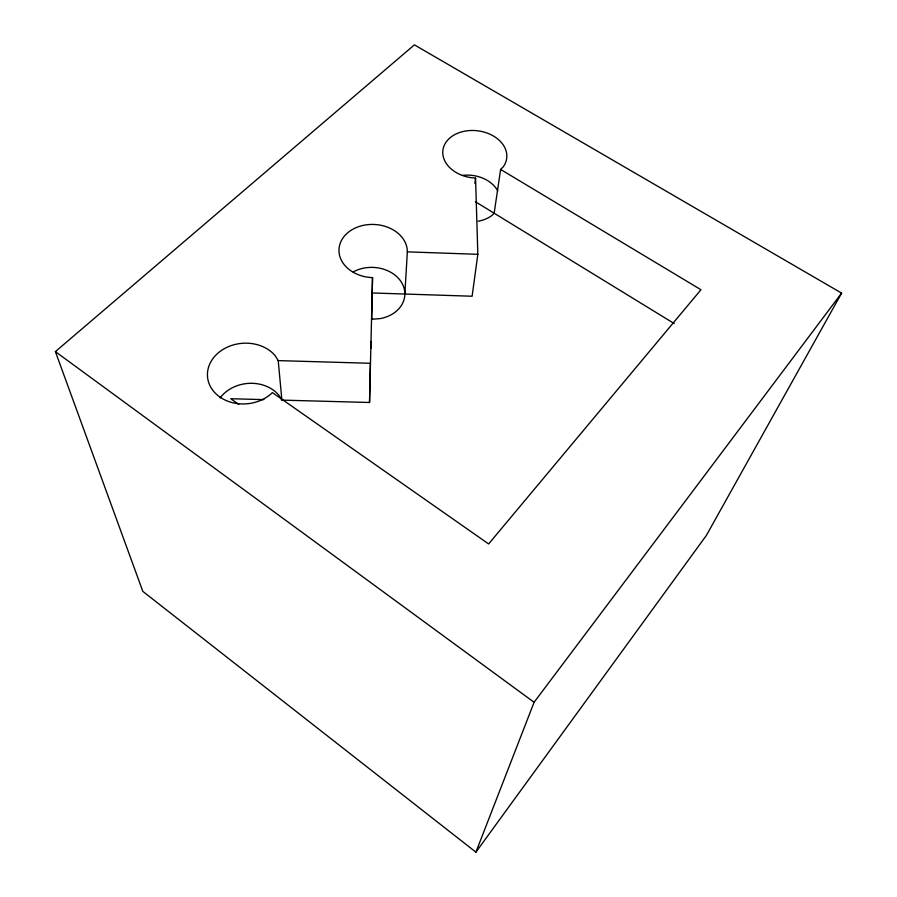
<?xml version="1.0" encoding="UTF-8"?>
<svg xmlns="http://www.w3.org/2000/svg" width="897" height="897" viewBox="0 0 897 897"><rect width="100%" height="100%" fill="white"/><g stroke="black" fill="none" stroke-linecap="round" stroke-linejoin="round"><path stroke-width="1.35" d="M220.079 397.954A35.241 29.377 -6 0 1 278.967 395.342L281.882 400.118L369.53 402.495L370.371 363.285L278.216 360.605L275.155 355.672A37.069 30.33 -5.3 0 0 221.155 350.66A37.069 30.33 -5.3 0 0 217.814 395.476A37.069 30.33 -5.3 0 0 272.408 392.606L488.63 543.952L700.961 289.742L500.616 169.432L503.082 167.021A32.157 23.647 7.1 0 0 484.829 132.296A32.157 23.647 7.1 0 0 443.107 149.003A32.157 23.647 7.1 0 0 475.556 178.043L477.832 254.311L472.114 296.234L372.3 292.971M477.832 254.311L407.339 251.855A34.198 26.585 2.8 0 0 373.488 224.441A34.198 26.585 2.8 0 0 338.965 249.994A34.198 26.585 2.8 0 0 372.535 277.622L371.638 319.242L380.205 318.603A32.628 25.923 2.6 0 0 401.8 282.858A32.628 25.923 2.6 0 0 353.149 271.959M369.53 402.495L372.535 277.622M370.091 383.142L370.192 378.96M370.966 348.361L371.145 341.398M404.85 294.037L407.339 251.855M474.883 183.504L475.556 178.043M500.616 169.432L494.157 213.217L491.825 215.549A30.756 23.187 7 0 1 478.168 221.2M475.903 852.15L534.096 702.273L841.61 293.117L414.403 44.85L55.39 351.613L142.836 591.392L475.903 852.15L706.41 535.363L841.61 293.117M263.92 399.625L230.764 398.728L238.748 404.401M475.41 201.724L674.23 323.582M55.39 351.613L534.096 702.273M371.661 318.188L372.479 319.175M278.216 360.605L281.882 400.118M462.392 175.42A30.756 23.187 7 0 1 497.768 190.915"/></g></svg>
